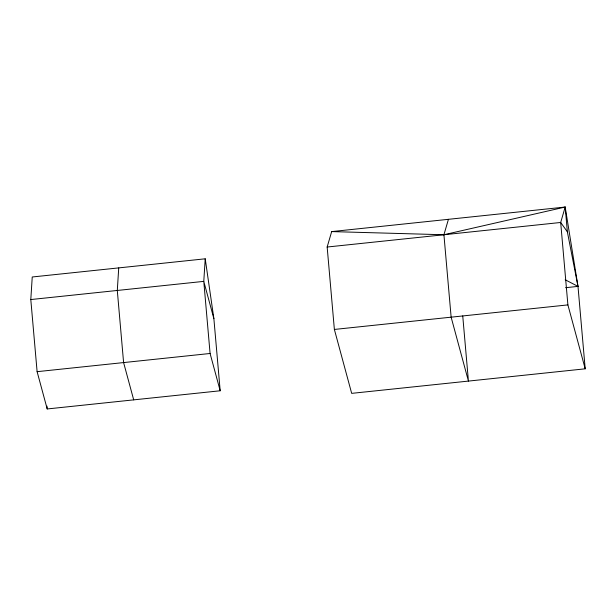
<?xml version="1.0" encoding="UTF-8"?>
<svg xmlns="http://www.w3.org/2000/svg" width="616" height="616" viewBox="0 0 616 616"><rect width="100%" height="100%" fill="white"/><g stroke="black" fill="none" stroke-linecap="round" stroke-linejoin="round"><path stroke-width="0.92" d="M30.8 299.553L32.24 276.984L205.22 258.805L213.875 318.657L220.181 390.775L47.201 408.955L37.106 371.671L30.8 299.553L203.78 281.373L205.22 258.805M118.734 267.898L117.294 290.459L123.6 362.578L133.695 399.861M327.158 247.024L331.67 231.593L565.188 207.045L577.993 286.394L585.2 368.815L351.674 393.362L334.373 329.445L327.158 247.024L560.683 222.476L567.351 231.77L577.993 286.394L565.55 287.703M448.433 219.319L443.92 234.75L451.135 317.171L468.437 381.088L462.739 315.916M331.67 231.593L443.92 234.75L565.188 207.045L560.683 222.476L567.898 304.897L585.2 368.815M334.373 329.445L567.898 304.897M37.106 371.671L210.087 353.484L220.181 390.775M565.203 279.772L577.993 286.394M213.875 318.657L203.78 281.373L210.087 353.484M565.188 207.045L567.351 231.77M46.955 406.106L47.201 408.955"/></g></svg>
